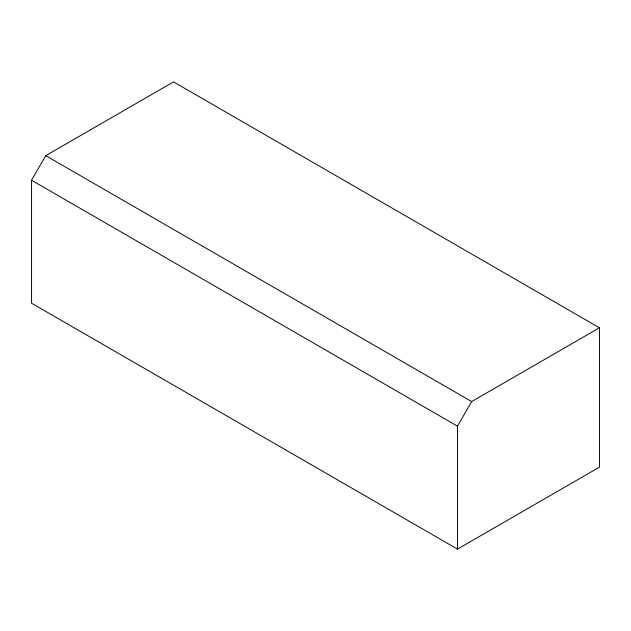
<?xml version="1.0" encoding="UTF-8"?>
<svg xmlns="http://www.w3.org/2000/svg" width="631" height="631" viewBox="0 0 631 631"><rect width="100%" height="100%" fill="white"/><g stroke="black" fill="none" stroke-linecap="round" stroke-linejoin="round"><path stroke-width="0.95" d="M31.55 180.253L45.747 155.66L173.525 81.888L599.45 327.797L599.45 467.145L457.475 549.112L31.55 303.203L31.55 180.253L457.475 426.154L457.475 549.112M457.475 426.154L471.672 401.568L599.45 327.797M45.747 155.66L471.672 401.568"/></g></svg>
